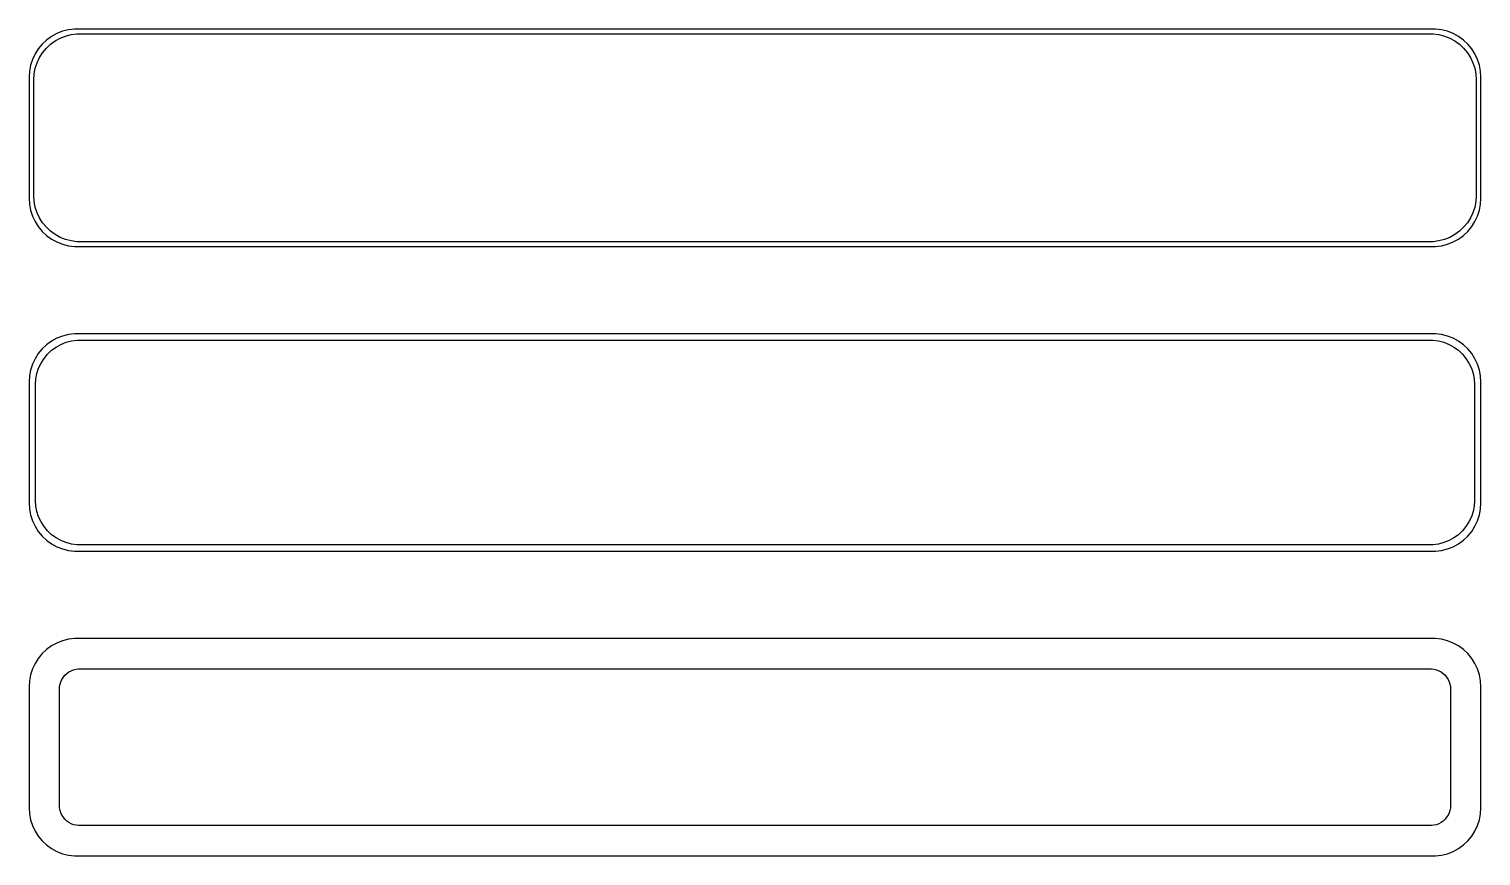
# Model space of a CAD drawing. Header units: metres. Extents: x -75 to 75, y 83 to 169.
import ezdxf

# ---------------------------------------------------------------- set-up
doc = ezdxf.new("R2010")
doc.units = ezdxf.units.M

msp = doc.modelspace()

# ---------------------------------------------------------------- linework, layer by layer
for p, q in [((-72.1289, 168.274), (-72.6791, 167.972)), ((-71.5451, 168.505), (-72.1289, 168.274)), ((-71.7724, 167.798), (-71.2178, 168.018)), ((-70.9369, 168.661), (-71.5451, 168.505)), ((-71.2178, 168.018), (-70.6401, 168.166)), ((-70.3139, 168.74), (-70.9369, 168.661)), ((-70.6401, 168.166), (-70.0482, 168.241)), ((70.3139, 168.74), (-70.3139, 168.74)), ((-70.0482, 168.241), (70.0482, 168.241)), ((70.0482, 168.241), (70.6401, 168.166)), ((70.9369, 168.661), (70.3139, 168.74)), ((70.6401, 168.166), (71.2178, 168.018)), ((71.5451, 168.505), (70.9369, 168.661)), ((71.2178, 168.018), (71.7724, 167.798)), ((72.1289, 168.274), (71.5451, 168.505)), ((72.6791, 167.972), (72.1289, 168.274)), ((-74.0451, 166.689), (-74.3815, 166.159)), ((-73.6448, 167.173), (-74.0451, 166.689)), ((-73.1871, 167.603), (-73.6448, 167.173)), ((-73.5928, 166.292), (-73.2126, 166.752)), ((-73.2126, 166.752), (-72.7778, 167.16)), ((-72.6791, 167.972), (-73.1871, 167.603)), ((-72.7778, 167.16), (-72.2952, 167.511)), ((-72.2952, 167.511), (-71.7724, 167.798)), ((71.7724, 167.798), (72.2952, 167.511)), ((72.2952, 167.511), (72.7778, 167.16)), ((73.1871, 167.603), (72.6791, 167.972)), ((72.7778, 167.16), (73.2126, 166.752)), ((73.6448, 167.173), (73.1871, 167.603)), ((73.2126, 166.752), (73.5928, 166.292)), ((74.0451, 166.689), (73.6448, 167.173)), ((74.3815, 166.159), (74.0451, 166.689)), ((-74.6489, 165.591), (-74.8429, 164.993)), ((-74.3815, 166.159), (-74.6489, 165.591)), ((-74.3508, 164.681), (-74.1664, 165.249)), ((-74.1664, 165.249), (-73.9125, 165.788)), ((-73.9125, 165.788), (-73.5928, 166.292)), ((73.5928, 166.292), (73.9125, 165.788)), ((73.9125, 165.788), (74.1664, 165.249)), ((74.1664, 165.249), (74.3508, 164.681)), ((74.6489, 165.591), (74.3815, 166.159)), ((74.8429, 164.993), (74.6489, 165.591)), ((-74.9606, 164.377), (-75, 163.75)), ((-75, 163.75), (-75, 151.25)), ((-74.8429, 164.993), (-74.9606, 164.377)), ((-74.5, 163.5), (-74.4625, 164.095)), ((-74.5, 151.5), (-74.5, 163.5)), ((-74.4625, 164.095), (-74.3508, 164.681)), ((74.3508, 164.681), (74.4625, 164.095)), ((74.4625, 164.095), (74.5, 163.5)), ((74.5, 163.5), (74.5, 151.5)), ((74.9606, 164.377), (74.8429, 164.993)), ((75, 163.75), (74.9606, 164.377)), ((75, 151.25), (75, 163.75)), ((-74.4625, 150.905), (-74.5, 151.5)), ((74.5, 151.5), (74.4625, 150.905)), ((-75, 151.25), (-74.9606, 150.623)), ((-74.9606, 150.623), (-74.8429, 150.007)), ((-74.8429, 150.007), (-74.6489, 149.409)), ((-74.3508, 150.319), (-74.4625, 150.905)), ((-74.1664, 149.751), (-74.3508, 150.319)), ((74.3508, 150.319), (74.1664, 149.751)), ((74.4625, 150.905), (74.3508, 150.319)), ((74.6489, 149.409), (74.8429, 150.007)), ((74.8429, 150.007), (74.9606, 150.623)), ((74.9606, 150.623), (75, 151.25)), ((-74.6489, 149.409), (-74.3815, 148.841)), ((-74.3815, 148.841), (-74.0451, 148.311)), ((-73.9125, 149.212), (-74.1664, 149.751)), ((-73.5928, 148.708), (-73.9125, 149.212)), ((-73.2126, 148.248), (-73.5928, 148.708)), ((73.5928, 148.708), (73.2126, 148.248)), ((73.9125, 149.212), (73.5928, 148.708)), ((74.1664, 149.751), (73.9125, 149.212)), ((74.0451, 148.311), (74.3815, 148.841)), ((74.3815, 148.841), (74.6489, 149.409)), ((-74.0451, 148.311), (-73.6448, 147.827)), ((-73.6448, 147.827), (-73.1871, 147.397)), ((-72.7778, 147.84), (-73.2126, 148.248)), ((-73.1871, 147.397), (-72.6791, 147.028)), ((-72.2952, 147.489), (-72.7778, 147.84)), ((-72.6791, 147.028), (-72.1289, 146.726)), ((-71.7724, 147.202), (-72.2952, 147.489)), ((-71.2178, 146.982), (-71.7724, 147.202)), ((71.7724, 147.202), (71.2178, 146.982)), ((72.2952, 147.489), (71.7724, 147.202)), ((72.1289, 146.726), (72.6791, 147.028)), ((72.7778, 147.84), (72.2952, 147.489)), ((72.6791, 147.028), (73.1871, 147.397)), ((73.2126, 148.248), (72.7778, 147.84)), ((73.1871, 147.397), (73.6448, 147.827)), ((73.6448, 147.827), (74.0451, 148.311)), ((-72.1289, 146.726), (-71.5451, 146.495)), ((-71.5451, 146.495), (-70.9369, 146.339)), ((-70.6401, 146.834), (-71.2178, 146.982)), ((-70.9369, 146.339), (-70.3139, 146.26)), ((-70.0482, 146.759), (-70.6401, 146.834)), ((-70.3139, 146.26), (70.3139, 146.26)), ((70.0482, 146.759), (-70.0482, 146.759)), ((70.6401, 146.834), (70.0482, 146.759)), ((70.3139, 146.26), (70.9369, 146.339)), ((71.2178, 146.982), (70.6401, 146.834)), ((70.9369, 146.339), (71.5451, 146.495)), ((71.5451, 146.495), (72.1289, 146.726)), ((-72.1289, 136.774), (-72.6791, 136.472)), ((-71.5451, 137.005), (-72.1289, 136.774)), ((-70.9369, 137.161), (-71.5451, 137.005)), ((-70.3139, 137.24), (-70.9369, 137.161)), ((-70.6079, 136.497), (-70.0375, 136.569)), ((70.3139, 137.24), (-70.3139, 137.24)), ((-70.0375, 136.569), (70.0375, 136.569)), ((70.0375, 136.569), (70.6079, 136.497)), ((70.9369, 137.161), (70.3139, 137.24)), ((71.5451, 137.005), (70.9369, 137.161)), ((72.1289, 136.774), (71.5451, 137.005)), ((72.6791, 136.472), (72.1289, 136.774)), ((-74.0451, 135.189), (-74.3815, 134.659)), ((-73.6448, 135.673), (-74.0451, 135.189)), ((-73.1871, 136.103), (-73.6448, 135.673)), ((-73.454, 134.691), (-73.0875, 135.134)), ((-72.6791, 136.472), (-73.1871, 136.103)), ((-73.0875, 135.134), (-72.6684, 135.528)), ((-72.6684, 135.528), (-72.2032, 135.866)), ((-72.2032, 135.866), (-71.6994, 136.143)), ((-71.6994, 136.143), (-71.1648, 136.354)), ((-71.1648, 136.354), (-70.6079, 136.497)), ((70.6079, 136.497), (71.1648, 136.354)), ((71.1648, 136.354), (71.6994, 136.143)), ((71.6994, 136.143), (72.2032, 135.866)), ((72.2032, 135.866), (72.6684, 135.528)), ((72.6684, 135.528), (73.0875, 135.134)), ((73.1871, 136.103), (72.6791, 136.472)), ((73.0875, 135.134), (73.454, 134.691)), ((73.6448, 135.673), (73.1871, 136.103)), ((74.0451, 135.189), (73.6448, 135.673)), ((74.3815, 134.659), (74.0451, 135.189)), ((-74.6489, 134.091), (-74.8429, 133.493)), ((-74.3815, 134.659), (-74.6489, 134.091)), ((-74.1846, 133.139), (-74.0069, 133.685)), ((-74.0069, 133.685), (-73.7621, 134.206)), ((-73.7621, 134.206), (-73.454, 134.691)), ((73.454, 134.691), (73.7621, 134.206)), ((73.7621, 134.206), (74.0069, 133.685)), ((74.0069, 133.685), (74.1846, 133.139)), ((74.6489, 134.091), (74.3815, 134.659)), ((74.8429, 133.493), (74.6489, 134.091)), ((-74.9606, 132.877), (-75, 132.25)), ((-75, 132.25), (-75, 119.75)), ((-74.8429, 133.493), (-74.9606, 132.877)), ((-74.3284, 132), (-74.2923, 132.574)), ((-74.3284, 120), (-74.3284, 132)), ((-74.2923, 132.574), (-74.1846, 133.139)), ((74.1846, 133.139), (74.2923, 132.574)), ((74.2923, 132.574), (74.3284, 132)), ((74.3284, 132), (74.3284, 120)), ((74.9606, 132.877), (74.8429, 133.493)), ((75, 132.25), (74.9606, 132.877)), ((75, 119.75), (75, 132.25)), ((-74.2923, 119.426), (-74.3284, 120)), ((74.3284, 120), (74.2923, 119.426)), ((-75, 119.75), (-74.9606, 119.123)), ((-74.9606, 119.123), (-74.8429, 118.507)), ((-74.8429, 118.507), (-74.6489, 117.909)), ((-74.1846, 118.861), (-74.2923, 119.426)), ((-74.0069, 118.315), (-74.1846, 118.861)), ((74.1846, 118.861), (74.0069, 118.315)), ((74.2923, 119.426), (74.1846, 118.861)), ((74.6489, 117.909), (74.8429, 118.507)), ((74.8429, 118.507), (74.9606, 119.123)), ((74.9606, 119.123), (75, 119.75)), ((-74.6489, 117.909), (-74.3815, 117.341)), ((-74.3815, 117.341), (-74.0451, 116.811)), ((-73.7621, 117.794), (-74.0069, 118.315)), ((-73.454, 117.309), (-73.7621, 117.794)), ((-73.0875, 116.866), (-73.454, 117.309)), ((73.454, 117.309), (73.0875, 116.866)), ((73.7621, 117.794), (73.454, 117.309)), ((74.0069, 118.315), (73.7621, 117.794)), ((74.0451, 116.811), (74.3815, 117.341)), ((74.3815, 117.341), (74.6489, 117.909)), ((-74.0451, 116.811), (-73.6448, 116.327)), ((-73.6448, 116.327), (-73.1871, 115.897)), ((-73.1871, 115.897), (-72.6791, 115.528)), ((-72.6684, 116.472), (-73.0875, 116.866)), ((-72.6791, 115.528), (-72.1289, 115.226)), ((-72.2032, 116.134), (-72.6684, 116.472)), ((-71.6994, 115.857), (-72.2032, 116.134)), ((-71.1648, 115.646), (-71.6994, 115.857)), ((-70.6079, 115.503), (-71.1648, 115.646)), ((-70.0375, 115.431), (-70.6079, 115.503)), ((70.6079, 115.503), (70.0375, 115.431)), ((71.1648, 115.646), (70.6079, 115.503)), ((71.6994, 115.857), (71.1648, 115.646)), ((72.2032, 116.134), (71.6994, 115.857)), ((72.1289, 115.226), (72.6791, 115.528)), ((72.6684, 116.472), (72.2032, 116.134)), ((73.0875, 116.866), (72.6684, 116.472)), ((72.6791, 115.528), (73.1871, 115.897)), ((73.1871, 115.897), (73.6448, 116.327)), ((73.6448, 116.327), (74.0451, 116.811)), ((-72.1289, 115.226), (-71.5451, 114.995)), ((-71.5451, 114.995), (-70.9369, 114.839)), ((-70.9369, 114.839), (-70.3139, 114.76)), ((-70.3139, 114.76), (70.3139, 114.76)), ((70.0375, 115.431), (-70.0375, 115.431)), ((70.3139, 114.76), (70.9369, 114.839)), ((70.9369, 114.839), (71.5451, 114.995)), ((71.5451, 114.995), (72.1289, 115.226)), ((-72.1289, 105.274), (-72.6791, 104.972)), ((-71.5451, 105.505), (-72.1289, 105.274)), ((-70.9369, 105.661), (-71.5451, 105.505)), ((-70.3139, 105.74), (-70.9369, 105.661)), ((70.3139, 105.74), (-70.3139, 105.74)), ((70.9369, 105.661), (70.3139, 105.74)), ((71.5451, 105.505), (70.9369, 105.661)), ((72.1289, 105.274), (71.5451, 105.505)), ((72.6791, 104.972), (72.1289, 105.274)), ((-74.0451, 103.689), (-74.3815, 103.159)), ((-73.6448, 104.173), (-74.0451, 103.689)), ((-73.1871, 104.603), (-73.6448, 104.173)), ((-72.6791, 104.972), (-73.1871, 104.603)), ((73.1871, 104.603), (72.6791, 104.972)), ((73.6448, 104.173), (73.1871, 104.603)), ((74.0451, 103.689), (73.6448, 104.173)), ((74.3815, 103.159), (74.0451, 103.689)), ((-74.6489, 102.591), (-74.8429, 101.993)), ((-74.3815, 103.159), (-74.6489, 102.591)), ((-71.2879, 101.944), (-71.0947, 102.125)), ((-71.0947, 102.125), (-70.8804, 102.281)), ((-70.8804, 102.281), (-70.6482, 102.409)), ((-70.6482, 102.409), (-70.4019, 102.506)), ((-70.4019, 102.506), (-70.1453, 102.572)), ((-70.1453, 102.572), (-69.8825, 102.605)), ((-69.8825, 102.605), (69.8825, 102.605)), ((69.8825, 102.605), (70.1453, 102.572)), ((70.1453, 102.572), (70.4019, 102.506)), ((70.4019, 102.506), (70.6482, 102.409)), ((70.6482, 102.409), (70.8804, 102.281)), ((70.8804, 102.281), (71.0947, 102.125)), ((71.0947, 102.125), (71.2879, 101.944)), ((74.6489, 102.591), (74.3815, 103.159)), ((74.8429, 101.993), (74.6489, 102.591)), ((-74.9606, 101.377), (-75, 100.75)), ((-75, 100.75), (-75, 88.25)), ((-74.8429, 101.993), (-74.9606, 101.377)), ((-71.8596, 100.5), (-71.843, 100.764)), ((-71.8596, 88.5), (-71.8596, 100.5)), ((-71.843, 100.764), (-71.7934, 101.025)), ((-71.7934, 101.025), (-71.7115, 101.277)), ((-71.7115, 101.277), (-71.5987, 101.516)), ((-71.5987, 101.516), (-71.4567, 101.74)), ((-71.4567, 101.74), (-71.2879, 101.944)), ((71.2879, 101.944), (71.4567, 101.74)), ((71.4567, 101.74), (71.5987, 101.516)), ((71.5987, 101.516), (71.7115, 101.277)), ((71.7115, 101.277), (71.7934, 101.025)), ((71.7934, 101.025), (71.843, 100.764)), ((71.843, 100.764), (71.8596, 100.5)), ((71.8596, 100.5), (71.8596, 88.5)), ((74.9606, 101.377), (74.8429, 101.993)), ((75, 100.75), (74.9606, 101.377)), ((75, 88.25), (75, 100.75)), ((-71.843, 88.2356), (-71.8596, 88.5)), ((71.8596, 88.5), (71.843, 88.2356)), ((-75, 88.25), (-74.9606, 87.6233)), ((-74.9606, 87.6233), (-74.8429, 87.0066)), ((-74.8429, 87.0066), (-74.6489, 86.4094)), ((-71.7934, 87.9754), (-71.843, 88.2356)), ((-71.7115, 87.7234), (-71.7934, 87.9754)), ((-71.5987, 87.4837), (-71.7115, 87.7234)), ((-71.4567, 87.26), (-71.5987, 87.4837)), ((-71.2879, 87.0559), (-71.4567, 87.26)), ((-71.0947, 86.8745), (-71.2879, 87.0559)), ((71.2879, 87.0559), (71.0947, 86.8745)), ((71.4567, 87.26), (71.2879, 87.0559)), ((71.5987, 87.4837), (71.4567, 87.26)), ((71.7115, 87.7234), (71.5987, 87.4837)), ((71.7934, 87.9754), (71.7115, 87.7234)), ((71.843, 88.2356), (71.7934, 87.9754)), ((74.6489, 86.4094), (74.8429, 87.0066)), ((74.8429, 87.0066), (74.9606, 87.6233)), ((74.9606, 87.6233), (75, 88.25)), ((-74.6489, 86.4094), (-74.3815, 85.8412)), ((-74.3815, 85.8412), (-74.0451, 85.3111)), ((-70.8804, 86.7188), (-71.0947, 86.8745)), ((-70.6482, 86.5912), (-70.8804, 86.7188)), ((-70.4019, 86.4936), (-70.6482, 86.5912)), ((-70.1453, 86.4277), (-70.4019, 86.4936)), ((-69.8825, 86.3945), (-70.1453, 86.4277)), ((69.8825, 86.3945), (-69.8825, 86.3945)), ((70.1453, 86.4277), (69.8825, 86.3945)), ((70.4019, 86.4936), (70.1453, 86.4277)), ((70.6482, 86.5912), (70.4019, 86.4936)), ((70.8804, 86.7188), (70.6482, 86.5912)), ((71.0947, 86.8745), (70.8804, 86.7188)), ((74.0451, 85.3111), (74.3815, 85.8412)), ((74.3815, 85.8412), (74.6489, 86.4094)), ((-74.0451, 85.3111), (-73.6448, 84.8273)), ((-73.6448, 84.8273), (-73.1871, 84.3974)), ((-73.1871, 84.3974), (-72.6791, 84.0284)), ((-72.6791, 84.0284), (-72.1289, 83.7259)), ((72.1289, 83.7259), (72.6791, 84.0284)), ((72.6791, 84.0284), (73.1871, 84.3974)), ((73.1871, 84.3974), (73.6448, 84.8273)), ((73.6448, 84.8273), (74.0451, 85.3111)), ((-72.1289, 83.7259), (-71.5451, 83.4947)), ((-71.5451, 83.4947), (-70.9369, 83.3386)), ((-70.9369, 83.3386), (-70.3139, 83.2599)), ((-70.3139, 83.2599), (70.3139, 83.2599)), ((70.3139, 83.2599), (70.9369, 83.3386)), ((70.9369, 83.3386), (71.5451, 83.4947)), ((71.5451, 83.4947), (72.1289, 83.7259))]:
    msp.add_line(p, q)

doc.saveas('drawing.dxf')
